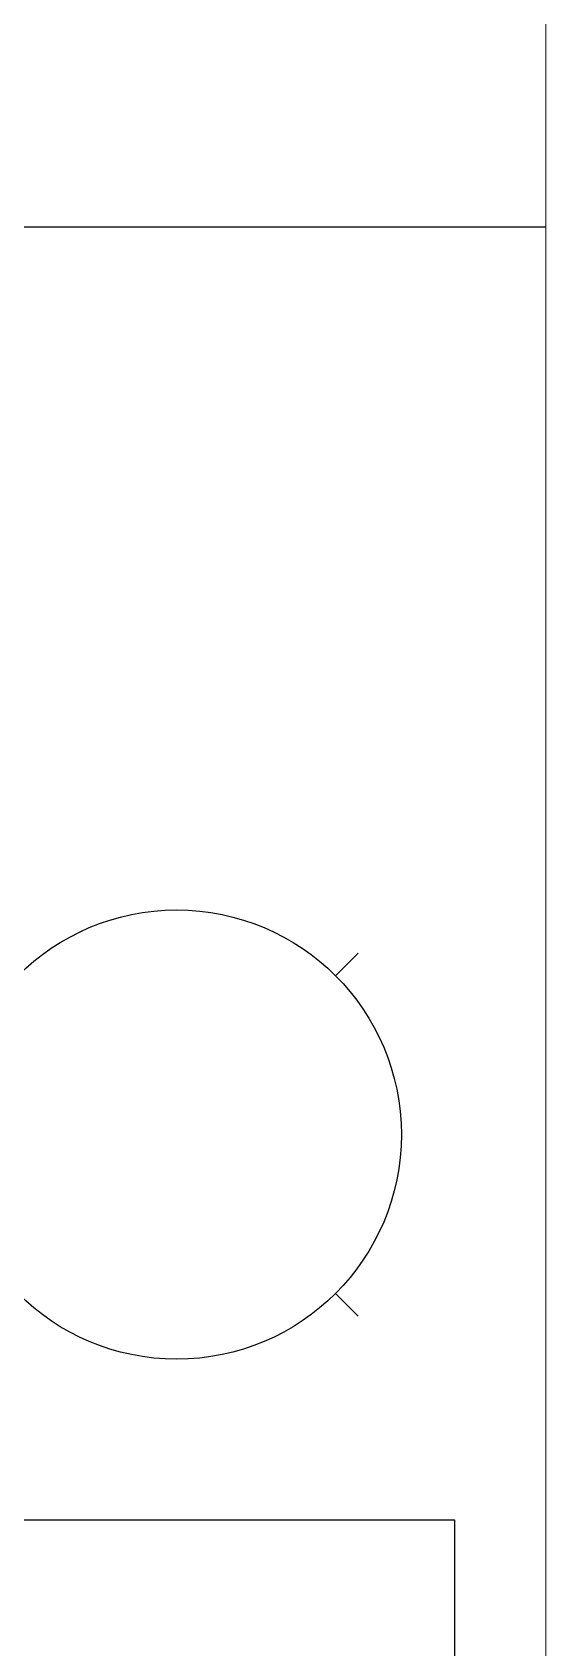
# Model space of a CAD drawing. Header units: inches. Extents: x 567429 to 582707, y 126347 to 133675.
# Drawn here: x 577213 to 577253, y 129090.1 to 129215.9 of the extents above; entities that cross this region are included whole.
import ezdxf

# ---------------------------------------------------------------- set-up
doc = ezdxf.new("R2010")
doc.units = ezdxf.units.IN
doc.header["$MEASUREMENT"] = 0
doc.layers.add('mobl', color=11, linetype='Continuous')
doc.layers.add('wall kanaf', color=4, linetype='Continuous')
doc.linetypes.add('ZIGZAG', pattern='A,0.0001,-0.2,[131,ltypeshp.shx,S=0.2,R=0,X=-0.2,Y=0],-0.4,[131,ltypeshp.shx,S=0.2,R=180,X=0.2,Y=0],-0.2', length=0.8001)

msp = doc.modelspace()

# ---------------------------------------------------------------- linework, layer by layer
at = {"layer": 'mobl', "color": 15, "linetype": 'ZIGZAG', "ltscale": 20}
msp.add_line((577005.49, 129200.79), (577252.99, 129200.79), dxfattribs=at)
at = {"layer": 'mobl', "color": 15}
for p, q in [((577236.62, 129142.44), (577238.38, 129144.21)), ((577236.62, 129117.69), (577238.38, 129115.92)), ((577050.87, 129100.05), (577245.87, 129100.05)), ((577245.87, 129100.05), (577245.87, 129035.05))]:
    msp.add_line(p, q, dxfattribs=at)
msp.add_circle((577224.24, 129130.07), 17.5, dxfattribs=at)
at = {"layer": 'wall kanaf', "color": 15, "lineweight": 20, "ltscale": 0.1}
msp.add_line((577252.99, 129757.79), (577252.99, 129020.79), dxfattribs=at)

doc.saveas('drawing.dxf')
